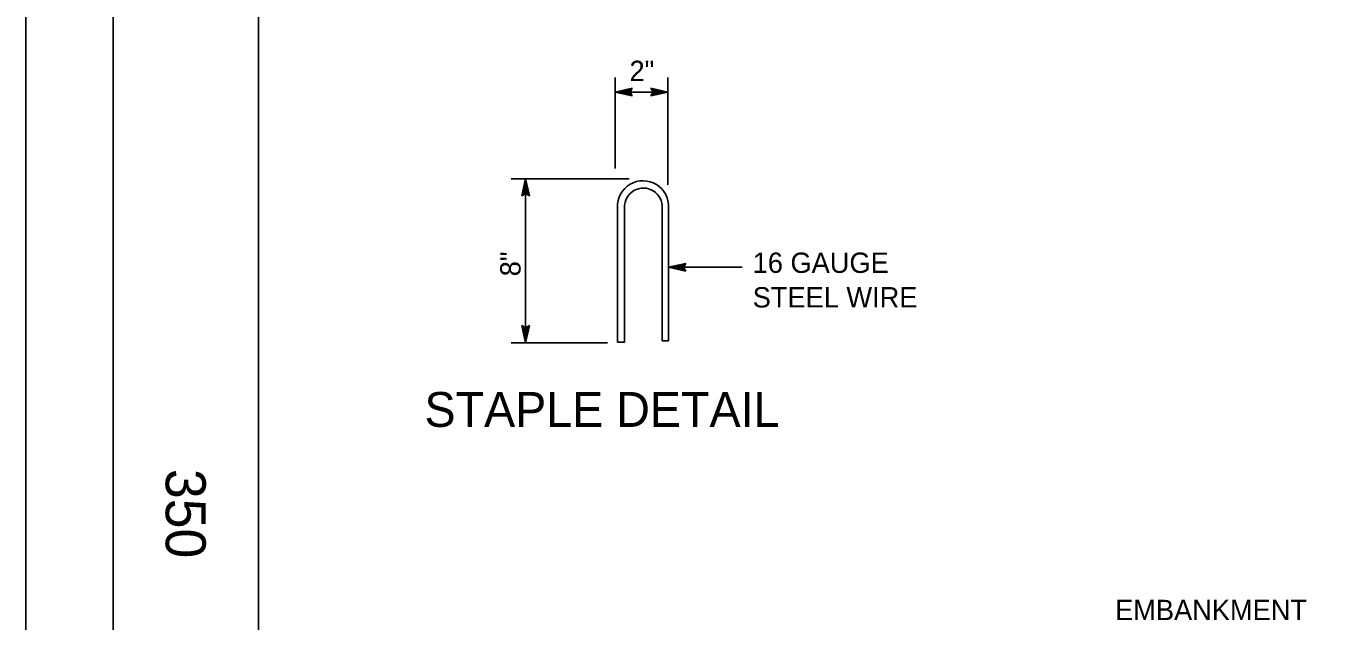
# Model space of a CAD drawing. Extents: x -894 to 866, y -472 to 714.
# Drawn here: x -894 to -447.6, y 86.8 to 291.6 of the extents above; entities that cross this region are included whole.
import ezdxf

# ---------------------------------------------------------------- set-up
doc = ezdxf.new("R2010")
doc.units = 0
for name, color, linetype in [('border_PLOTTING-ELEMENTS', 7, 'Continuous'), ('border_rw_22x34_Cut_Lines', 7, 'Continuous'), ('border_SHEET', 7, 'Continuous'), ('border_WITHIN-BORDER-anno', 7, 'Continuous'), ('df_MISC', 7, 'Continuous'), ('temp_CONSTRUCTION-anno', 7, 'Continuous')]:
    doc.layers.add(name, color=color, linetype=linetype)

msp = doc.modelspace()

# ---------------------------------------------------------------- linework, layer by layer
at = {"layer": 'border_PLOTTING-ELEMENTS'}
for points in [[(-894.04, -472.44), (865.96, -472.44), (865.96, 713.56), (-894.04, 713.56)], [(-864.04, 670.56), (835.96, 670.56), (835.96, -429.44), (-864.04, -429.44)]]:
    msp.add_lwpolyline(points, close=True, dxfattribs=at)
at = {"layer": 'border_rw_22x34_Cut_Lines'}
msp.add_lwpolyline([(-864.04, 670.56), (835.96, 670.56), (835.96, -429.44), (-864.04, -429.44)], close=True, dxfattribs=at)
at = {"layer": 'border_SHEET'}
msp.add_line((-814.04, -404.44), (-814.04, 645.56), dxfattribs=at)
at = {"layer": 'df_MISC'}
for p, q in [((-690.46, 182.73), (-690.46, 229.21)), ((-688.04, 182.73), (-688.04, 229.06)), ((-675.04, 183.19), (-675.04, 228.9)), ((-672.9, 183.19), (-672.9, 228.99)), ((-675.04, 183.19), (-672.9, 183.19)), ((-690.46, 182.73), (-688.04, 182.73))]:
    msp.add_line(p, q, dxfattribs=at)
for centre, major_axis in [((-681.68, 229.52), (0, -8.79)), ((-681.54, 229.3), (0, -6.51))]:
    msp.add_ellipse(centre, major_axis=major_axis, ratio=0.999991, start_param=1.510257, end_param=4.748244, dxfattribs=at)
at = {"layer": 'temp_CONSTRUCTION-anno'}
for p, q in [((-691.27, 242.59), (-691.27, 273.86)), ((-673.11, 236.93), (-673.11, 273.86)), ((-691.27, 268.86), (-685.36, 270.17)), ((-691.27, 268.86), (-673.11, 268.86)), ((-685.36, 267.54), (-691.27, 268.86)), ((-691.27, 268.86), (-691.27, 268.86)), ((-685.57, 267.89), (-689.91, 268.86)), ((-689.9, 268.86), (-685.59, 269.82)), ((-688.55, 268.86), (-685.77, 269.47)), ((-685.8, 268.25), (-688.55, 268.86)), ((-687.19, 268.86), (-686, 269.12)), ((-685.98, 268.59), (-687.19, 268.86)), ((-685.36, 270.17), (-686.15, 268.86)), ((-686.15, 268.86), (-685.36, 267.54)), ((-685.36, 270.17), (-685.36, 270.17)), ((-678.23, 268.86), (-679.01, 270.18)), ((-679.01, 270.18), (-679.01, 270.18)), ((-679.01, 270.18), (-673.11, 268.86)), ((-673.11, 268.86), (-679.01, 267.55)), ((-679.01, 267.55), (-678.23, 268.86)), ((-678.8, 269.83), (-674.47, 268.86)), ((-674.48, 268.86), (-678.78, 267.91)), ((-675.83, 268.86), (-678.61, 268.25)), ((-678.57, 269.48), (-675.83, 268.86)), ((-678.4, 269.13), (-677.19, 268.86)), ((-677.19, 268.86), (-678.38, 268.6)), ((-673.11, 268.86), (-673.11, 268.86)), ((-685.36, 267.54), (-685.36, 267.54)), ((-679.01, 267.55), (-679.01, 267.55)), ((-686.5, 239.03), (-727.07, 239.03)), ((-723.38, 233.13), (-722.07, 239.03)), ((-723.03, 233.34), (-722.07, 237.67)), ((-722.07, 182.58), (-722.07, 239.03)), ((-722.07, 239.03), (-722.07, 239.03)), ((-722.07, 239.03), (-720.76, 233.13)), ((-722.06, 237.66), (-721.11, 233.36)), ((-722.07, 233.91), (-723.38, 233.13)), ((-723.38, 233.13), (-723.38, 233.13)), ((-722.68, 233.57), (-722.07, 236.31)), ((-722.34, 233.74), (-722.07, 234.95)), ((-722.07, 236.31), (-721.45, 233.53)), ((-722.07, 234.95), (-721.81, 233.76)), ((-720.76, 233.13), (-722.07, 233.91)), ((-720.76, 233.13), (-720.76, 233.13)), ((-672.9, 208.55), (-666.99, 209.86)), ((-666.99, 209.86), (-667.78, 208.55)), ((-666.99, 209.86), (-666.99, 209.86)), ((-647.53, 208.55), (-672.9, 208.55)), ((-666.99, 207.23), (-672.9, 208.55)), ((-672.9, 208.55), (-672.9, 208.55)), ((-667.21, 207.58), (-671.54, 208.55)), ((-671.53, 208.55), (-667.23, 209.5)), ((-670.18, 208.55), (-667.4, 209.16)), ((-667.44, 207.93), (-670.18, 208.55)), ((-668.82, 208.55), (-667.63, 208.81)), ((-667.61, 208.27), (-668.82, 208.55)), ((-667.78, 208.55), (-666.99, 207.23)), ((-666.99, 207.23), (-666.99, 207.23)), ((-722.07, 182.58), (-723.37, 188.49)), ((-723.37, 188.49), (-723.37, 188.49)), ((-723.37, 188.49), (-722.07, 187.7)), ((-722.07, 183.95), (-723.02, 188.26)), ((-722.06, 185.3), (-722.68, 188.08)), ((-722.06, 186.66), (-722.33, 187.85)), ((-722.07, 187.7), (-720.75, 188.49)), ((-720.75, 188.49), (-722.07, 182.58)), ((-721.1, 188.27), (-722.07, 183.94)), ((-721.45, 188.04), (-722.06, 185.3)), ((-721.79, 187.87), (-722.06, 186.66)), ((-720.75, 188.49), (-720.75, 188.49)), ((-693.87, 182.58), (-727.07, 182.58)), ((-722.07, 182.58), (-722.07, 182.58))]:
    msp.add_line(p, q, dxfattribs=at)

# ---------------------------------------------------------------- texts
at = {"layer": 'border_WITHIN-BORDER-anno'}
msp.add_text('350', height=13.78, rotation=270, dxfattribs=at).set_placement((-845.95, 139.16))
at = {"layer": 'temp_CONSTRUCTION-anno'}
for s, height, p in [('2"', 7, (-686.33, 272.63)), ('16 GAUGE', 7, (-643.93, 206.62)), ('STEEL WIRE', 7, (-643.93, 194.72)), ('STAPLE DETAIL', 12, (-756.88, 153.63)), ('EMBANKMENT ', 7, (-519.2, 87.12))]:
    msp.add_text(s, height=height, dxfattribs=at).set_placement(p)
msp.add_text('8"', height=7, rotation=90, dxfattribs=at).set_placement((-723.82, 205.45))

doc.saveas('drawing.dxf')
